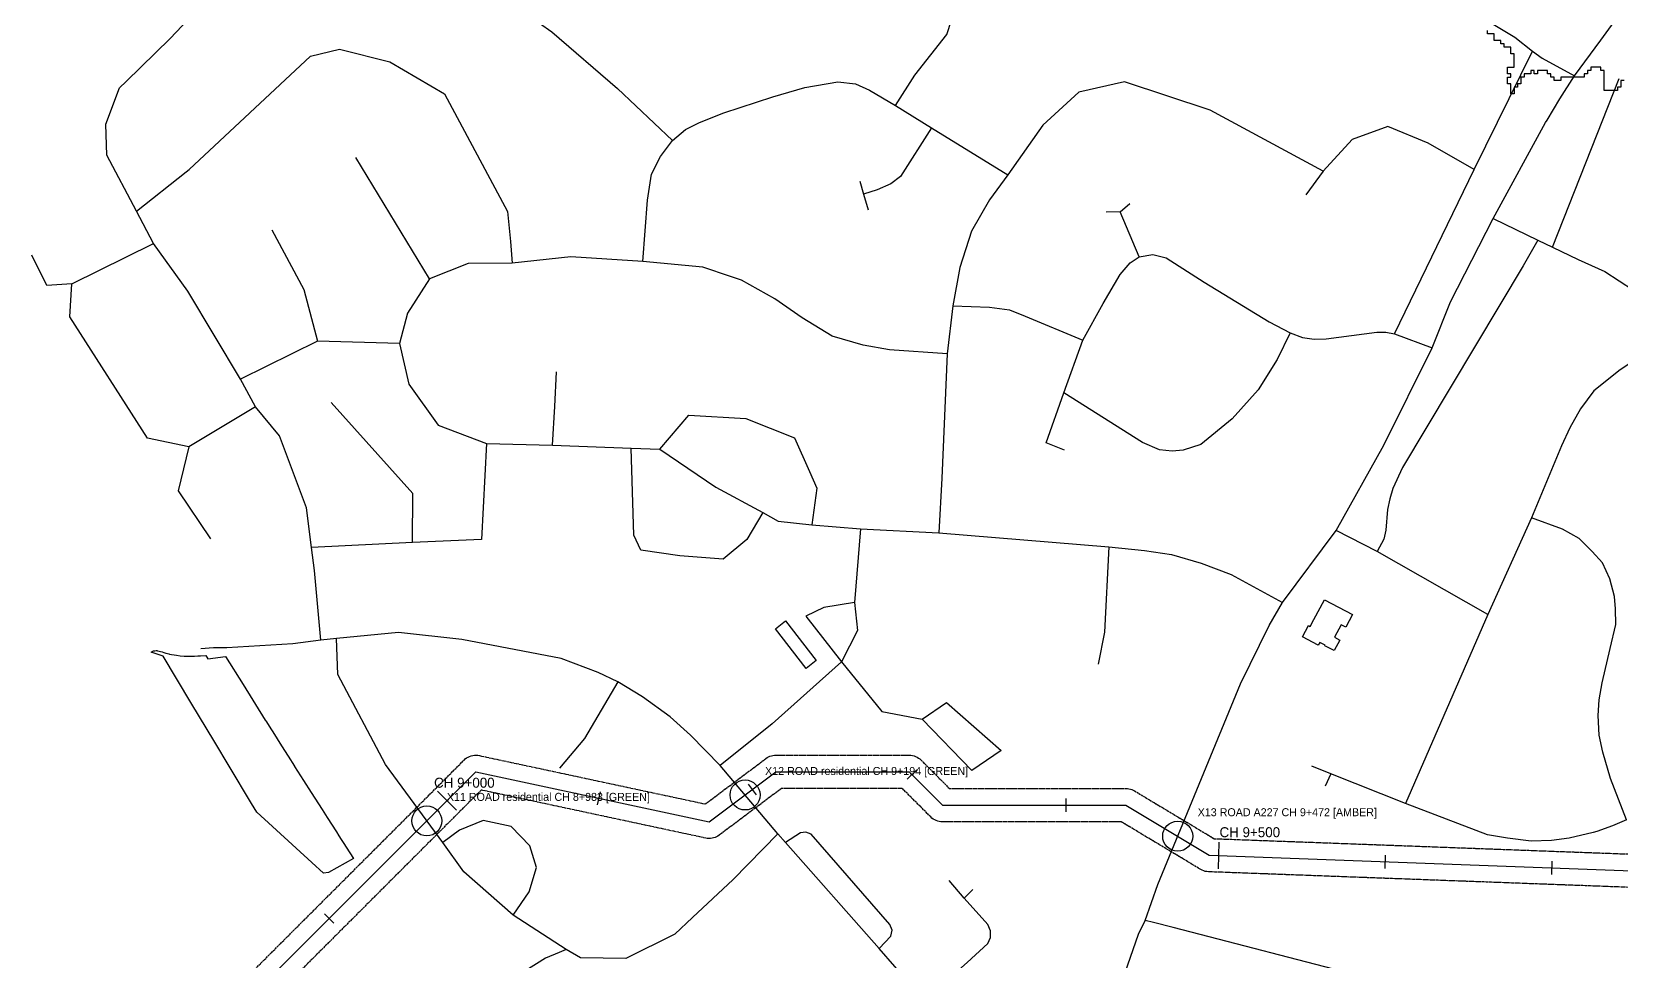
# Model space of a CAD drawing. Header units: metres. Extents: x 553506 to 563855, y 142925 to 150243.
# Drawn here: x 558719 to 559672, y 148571 to 149129 of the extents above; entities that cross this region are included whole.
import ezdxf

# ---------------------------------------------------------------- set-up
doc = ezdxf.new("R2010")
doc.units = ezdxf.units.M
doc.linetypes.add('DASHED', pattern=[1.524, 1.27, -0.254])
for name, color, linetype in [('C-ANCIENT_WOODLAND', 94, 'Continuous'), ('C-BUILDINGS', 8, 'Continuous'), ('C-FLOOD_ZONE_3', 150, 'Continuous'), ('C-ROADS', 33, 'Continuous'), ('E-132KV-UGC-CHAINAGE', 7, 'Continuous'), ('E-132KV-UGC-CROSSINGS', 6, 'Continuous'), ('E-132KV-UGC-ROUTE', 1, 'Continuous'), ('E-132KV-UGC-SWATHE', 4, 'DASHED')]:
    doc.layers.add(name, color=color, linetype=linetype)

msp = doc.modelspace()

# ---------------------------------------------------------------- linework, layer by layer
at = {"layer": 'C-ANCIENT_WOODLAND'}
msp.add_lwpolyline([(558893.6447, 148624.2205), (558886.4968, 148630.5275), (558853.6667, 148660.7051), (558850.407, 148666.0727), (558836.9016, 148688.4663), (558828.3515, 148702.7222), (558814.0051, 148726.6153), (558797.3583, 148754.5174), (558790.2016, 148756.8167), (558791.5043, 148757.6165), (558792.3536, 148757.7164), (558793.2028, 148757.7664), (558793.5409, 148757.7464), (558794.0026, 148757.7164), (558794.9508, 148757.5165), (558795.8082, 148757.2666), (558796.707, 148756.9667), (558797.8035, 148756.6667), (558798.9084, 148756.3168), (558800.005, 148756.0169), (558800.7058, 148755.817), (558801.1016, 148755.667), (558802.4043, 148755.3671), (558803.9049, 148755.1672), (558805.3066, 148754.9672), (558807.6069, 148754.7173), (558810.0062, 148754.5174), (558812.3561, 148754.4174), (558814.3019, 148754.4174), (558816.2065, 148754.4674), (558818.2018, 148754.5673), (558819.8014, 148754.6173), (558822.9015, 148754.7673), (558824.1053, 148752.8678), (558834.8074, 148754.2174), (558845.3033, 148737.3723), (558858.6521, 148716.0684), (558858.9077, 148715.6685), (558862.3047, 148710.32), (558863.1539, 148708.9704), (558868.406, 148700.5728), (558872.3059, 148694.4146), (558876.1069, 148688.4663), (558876.2058, 148688.2663), (558881.6064, 148679.7687), (558886.1576, 148672.6208), (558890.5028, 148665.7728), (558892.7042, 148662.4137), (558895.7549, 148657.5651), (558901.3533, 148649.0176), (558902.8044, 148646.6882), (558904.272, 148644.3389), (558905.0058, 148643.1692), (558905.7232, 148642.0395), (558907.1825, 148639.7602), (558911.5606, 148632.9108), (558896.5879, 148624.641), (558893.6447, 148624.2205)], close=True, dxfattribs=at)
at = {"layer": 'C-BUILDINGS'}
for points in [[(559499.8442, 148757.7637), (559494.364, 148760.6876), (559494.5027, 148760.9479), (559491.2902, 148762.6512), (559490.3783, 148760.9534), (559480.9463, 148765.9805), (559484.6065, 148772.8167), (559485.5449, 148772.3116), (559487.8043, 148776.5332), (559494.1495, 148788.2944), (559510.8882, 148779.3761), (559506.8643, 148771.872), (559504.1424, 148773.3122), (559500.1053, 148765.7854), (559503.2468, 148764.1133), (559499.8442, 148757.7637)], [(559189.2082, 148751.763), (559183.1246, 148747.1002), (559164.7782, 148770.9171), (559170.8548, 148775.5797), (559189.2082, 148751.763)]]:
    msp.add_lwpolyline(points, close=True, dxfattribs=at)
at = {"layer": 'C-FLOOD_ZONE_3'}
msp.add_lwpolyline([(559674, 149100), (559672, 149100), (559672, 149098), (559672, 149096), (559670, 149096), (559670, 149094), (559662, 149094), (559662, 149106), (559660, 149106), (559660, 149108), (559654, 149108), (559654, 149106), (559652, 149106), (559652, 149104), (559650, 149104), (559650, 149102), (559636, 149102), (559636, 149100), (559632, 149100), (559632, 149102), (559630, 149102), (559630, 149104), (559628, 149104), (559628, 149106), (559622, 149106), (559622, 149104), (559620, 149104), (559620, 149106), (559618, 149106), (559618, 149104), (559614, 149104), (559614, 149102), (559612, 149102), (559612, 149098), (559610, 149098), (559610, 149096), (559608, 149096), (559608, 149092), (559606, 149092), (559606, 149098), (559604, 149098), (559604, 149100), (559604, 149102), (559606, 149102), (559606, 149104), (559604, 149104), (559604, 149108), (559608, 149108), (559608, 149116), (559606, 149116), (559606, 149120), (559602, 149120), (559602, 149122), (559600, 149122), (559600, 149124), (559596, 149124), (559596, 149128), (559594, 149128), (559592, 149128), (559592, 149130)], dxfattribs=at)
at = {"layer": 'C-ROADS'}
for points in [[(558800.3544, 149260.3222), (558812.6859, 149230.1966), (558852.9576, 149208.1032), (558912.4365, 149186.0147), (558973.0546, 149165.754), (558998.709, 149150.9889), (559008.0272, 149144.6329), (559023.1154, 149134.3265), (559030.5771, 149129.2375), (559070.0268, 149095.1556), (559103.004, 149064.0231)], [(559172.8346, 149262.2858), (559237.8909, 149253.5295), (559270.9118, 149252.762), (559305.8201, 149249.0592), (559350.5891, 149256.4365), (559384.1666, 149256.8779), (559424.4912, 149252.7431), (559465.5393, 149244.4462), (559503.0541, 149234.2479), (559532.2317, 149221.9878), (559550.9183, 149199.83), (559567.5188, 149167.4346), (559570.7374, 149160.3558), (559580.2888, 149142.7001), (559608.412, 149125.9333), (559618.9761, 149117.5247), (559624.785, 149113.4648), (559644.1252, 149102.6802)], [(559659.878, 149124.0944), (559673.4109, 149142.4902), (559733.0378, 149222.0658)], [(558843.8612, 148920.615), (558812.2252, 148973.4938), (558791.5433, 149002.1702), (558781.3386, 149021.599), (558763.5049, 149055.1495), (558762.9317, 149073.6853), (558771.2603, 149095.4791), (558775.2427, 149099.3753), (558801.5373, 149125.1418), (558808.8102, 149132.7013), (558830.0127, 149154.7378), (558846.078, 149178.5742), (558852.9576, 149208.1032)], [(559236.6761, 149084.929), (559248.4264, 149103.157), (559267.5951, 149127.6142), (559275.8105, 149152.9894), (559274.22, 149165.5057)], [(559627.7768, 149076.1388), (559635.3191, 149088.9391), (559644.1252, 149102.6802), (559659.878, 149124.0944)], [(558781.3386, 149021.599), (558811.2252, 149045.1393), (558812.9653, 149046.5065), (558885.8505, 149114.5838), (558903.1197, 149118.7132), (558933.3494, 149111.2681), (558966.2324, 149091.9518), (559003.9205, 149021.3088), (559005.677, 149003.4107), (559006.6849, 148990.2752)], [(559536.1634, 148947.901), (559583.8807, 149046.4818), (559618.9761, 149117.5247)], [(559085.155, 148991.3037), (559087.9781, 149028.0976), (559090.2862, 149043.84), (559095.7948, 149054.4172), (559103.004, 149064.0231), (559110.685, 149070.583), (559119.2435, 149074.7659), (559133.7186, 149080.646), (559163.1746, 149090.0623), (559182.4159, 149095.7341), (559202.2035, 149099.1191), (559212.7223, 149098.0095), (559221.2343, 149094.2222), (559236.6761, 149084.929), (559258.3531, 149071.5665), (559304.2298, 149043.2952)], [(559493.3185, 149045.4596), (559425.5847, 149082.255), (559374.0622, 149099.1978), (559346.6606, 149092.9604), (559325.0764, 149073.147), (559304.2298, 149043.2952), (559293.2492, 149028.4188), (559282.404, 149009.6289), (559275.4281, 148987.7759), (559271.1598, 148964.7158), (559267.6699, 148935.9368), (559264.4578, 148861.2444), (559262.6835, 148828.5341)], [(559630.8481, 148999.8382), (559670.9088, 149101.1313)], [(559626.7705, 149074.7831), (559627.7768, 149076.1388)], [(559258.3531, 149071.5665), (559239.7601, 149042.2857), (559233.9403, 149037.9204), (559225.6652, 149034.2914), (559217.617, 149031.6822)], [(559583.8807, 149046.4818), (559556.3853, 149062.3778), (559532.0783, 149072.3963), (559510.7238, 149064.554), (559493.3185, 149045.4596), (559482.9567, 149031.3811)], [(559529.7376, 148881.1553), (559558.6919, 148939.5747), (559569.8356, 148967.1783), (559595.3279, 149017.0872), (559626.7705, 149074.7831)], [(558957.1783, 148980.9624), (558912.9295, 149053.7956)], [(559215.3507, 149039.6255), (559217.617, 149031.6822), (559220.3074, 149022.2384)], [(559371.5249, 149021.0648), (559363.0804, 149020.8694)], [(559371.5249, 149021.0648), (559377.3763, 149026.2104)], [(559382.9757, 148994.2187), (559371.5249, 149021.0648)], [(558862.6759, 149010.3586), (558881.7858, 148974.4439), (558889.9402, 148943.5882)], [(559595.3279, 149017.0872), (559622.098, 149004.0738), (559630.8481, 148999.8382), (559646.3352, 148992.4954), (559662.344, 148985.2356), (559679.4665, 148974.0816)], [(558852.7657, 148904.14), (558812.7146, 148880.1626), (558787.9557, 148885.3847), (558741.3068, 148958.134), (558742.4986, 148977.9152), (558791.5433, 149002.1702)], [(559622.098, 149004.0738), (559613.3704, 148988.6991), (559541.0306, 148867.7496), (559535.0509, 148855.0315), (559533.368, 148848.9022), (559531.9759, 148842.4147), (559530.8576, 148830.0369), (559529.7145, 148824.7591), (559525.8324, 148817.1926)], [(558742.4986, 148977.9152), (558727.5315, 148976.8515), (558718.5648, 148995.1278)], [(559267.6699, 148935.9368), (559233.1113, 148938.215), (559217.4225, 148941.0341), (559198.721, 148946.5645), (559180.7091, 148957.5811), (559164.3175, 148968.8707), (559144.3772, 148980.0948), (559137.7516, 148982.3269), (559121.2653, 148987.8817), (559085.155, 148991.3037), (559042.0654, 148994.1647), (559006.6849, 148990.2752), (558980.2913, 148990.0589), (558957.1783, 148980.9624), (558944.0226, 148960.2208), (558939.1799, 148942.1184)], [(559338.1395, 148878.1218), (559327.1049, 148882.543), (559337.6618, 148912.4317), (559349.1037, 148944.2066), (559361.3054, 148966.1329), (559371.5076, 148983.5675), (559377.4732, 148990.4417), (559382.9757, 148994.2187), (559391.2056, 148995.4758), (559399.2193, 148993.5654), (559421.861, 148978.8757), (559460.8816, 148955.1341), (559473.4674, 148948.4798), (559480.9753, 148945.7524), (559488.0324, 148944.7139), (559495.0811, 148944.8439), (559525.4724, 148948.9156), (559530.9537, 148948.8744), (559536.1634, 148947.901), (559558.6919, 148939.5747)], [(559271.1598, 148964.7158), (559293.099, 148963.8716), (559305.1518, 148962.2199), (559314.5415, 148958.5379), (559349.1037, 148944.2066)], [(558939.1799, 148942.1184), (558889.9402, 148943.5882), (558843.8612, 148920.615)], [(558939.1799, 148942.1184), (558944.736, 148917.7601), (558962.2938, 148893.1723), (558991.435, 148882.0989), (559031.0124, 148881.1765), (559078.1337, 148879.2973), (559095.3322, 148878.7394), (559129.0412, 148855.8436), (559157.0822, 148840.5967), (559166.396, 148835.5319), (559186.6031, 148833.3091), (559215.7786, 148830.8525), (559262.6835, 148828.5341), (559364.7646, 148820.004), (559386.1699, 148817.9193), (559402.3872, 148815.4288), (559420.2366, 148810.3512), (559438.2377, 148803.5422), (559468.903, 148786.6643)], [(559473.4674, 148948.4798), (559465.776, 148932.581), (559454.328, 148914.3063), (559438.8219, 148896.8293), (559419.8598, 148881.471), (559409.3169, 148878.1609), (559402.6864, 148877.3874), (559395.1603, 148878.2222), (559384.875, 148882.5997), (559337.6618, 148912.4317)], [(559701.0331, 148944.323), (559687.6699, 148936.8621), (559671.6297, 148926.2461), (559655.7138, 148913.6529), (559647.7491, 148902.9653), (559641.3004, 148891.4011), (559636.4163, 148880.7759), (559618.3782, 148837.5094), (559592.072, 148779.3501), (559542.8199, 148665.9634)], [(559031.0124, 148881.1765), (559032.3124, 148904.2), (559033.426, 148925.1142)], [(558891.8938, 148764.1347), (558888.2037, 148805.9023), (558886.4565, 148819.6715), (558883.4419, 148843.4519), (558867.1054, 148886.6312), (558852.7657, 148904.14), (558843.8612, 148920.615)], [(558947.0114, 148822.5809), (558947.2675, 148852.0162), (558898.175, 148906.7472)], [(559095.3322, 148878.7394), (559112.7027, 148899.0222), (559146.9571, 148897.0899), (559176.117, 148885.4282), (559185.2432, 148865.2209), (559189.653, 148855.3296), (559186.6031, 148833.3091)], [(558812.7146, 148880.1626), (558806.3356, 148853.632), (558825.817, 148824.9185)], [(558991.435, 148882.0989), (558988.4215, 148824.5641), (558947.0114, 148822.5809), (558886.4565, 148819.6715)], [(559157.0822, 148840.5967), (559147.5988, 148824.5205), (559133.4006, 148812.6166), (559107.2873, 148814.6009), (559083.924, 148818.073), (559079.7212, 148827.1583), (559078.9167, 148853.1217), (559078.1337, 148879.2973)], [(559468.903, 148786.6643), (559501.1122, 148829.903), (559529.7376, 148881.1553)], [(559675.2959, 148656.18), (559665.701, 148681.0465), (559661.0779, 148696.8631), (559659.0196, 148707.0832), (559658.3381, 148718.8821), (559658.9755, 148728.2845), (559660.7758, 148738.5021), (559665.47, 148759.0604), (559668.8875, 148773.4687), (559668.7203, 148782.8906), (559668.2288, 148790.1543), (559665.3019, 148800.8816), (559660.9022, 148810.4168), (559654.6487, 148817.301), (559646.8955, 148824.9844), (559637.0209, 148830.7544), (559618.3782, 148837.5094)], [(559215.7786, 148830.8525), (559212.1802, 148786.6219), (559213.8933, 148769.9245), (559204.2793, 148751.0728), (559162.8345, 148713.8828), (559131.5391, 148688.8611)], [(559592.072, 148779.3501), (559525.8324, 148817.1926), (559501.1122, 148829.903)], [(559364.7646, 148820.004), (559362.1933, 148768.8489), (559358.3703, 148749.6869)], [(559212.1802, 148786.6219), (559193.6717, 148783.6551), (559183.0306, 148778.5393), (559204.2793, 148751.0728), (559228.6051, 148721.3088), (559252.7462, 148716.6707)], [(559394.0804, 148617.3585), (559443.8147, 148737.8483), (559460.916, 148772.8489), (559468.903, 148786.6643)], [(558891.8938, 148764.1347), (558875.1682, 148761.8252), (558835.6446, 148759.4004), (558827.5056, 148759.4825), (558820.0647, 148758.9185)], [(559166.1332, 148647.8288), (559131.5391, 148688.8611), (559113.775, 148706.9754), (559101.5353, 148718.0265), (559085.0534, 148729.9591), (559070.254, 148739.0278), (559058.3202, 148744.7239), (559036.2324, 148753.0438), (558976.4804, 148764.3601), (558938.5548, 148768.5728), (558901.3583, 148765.0398), (558891.8938, 148764.1347)], [(559039.2368, 148578.4085), (559007.2975, 148598.9669), (558977.7971, 148624.9767), (558965.1534, 148642.5377), (558930.8086, 148689.3442), (558902.1365, 148743.5052), (558901.3583, 148765.0398)], [(559070.254, 148739.0278), (559050.2114, 148705.0172), (559035.1612, 148687.1995)], [(559252.7462, 148716.6707), (559267.436, 148726.698), (559300.1308, 148697.795), (559282.5006, 148685.8844), (559252.7462, 148716.6707)], [(559675.2959, 148656.18), (559666.93, 148652.5364), (559657.5467, 148649.2395), (559655.3143, 148648.647), (559640.9251, 148645.15), (559630.2781, 148643.8284), (559618.2112, 148643.431), (559604.0105, 148645.1154), (559591.9154, 148647.1992), (559542.8199, 148665.9634), (559497.899, 148683.7893), (559486.4761, 148688.3205)], [(559497.899, 148683.7893), (559494.5134, 148676.4385)], [(559007.2975, 148598.9669), (559017.0606, 148613.0369), (559021.4141, 148627.5293), (559017.4102, 148640.572), (559006.2505, 148652.191), (558989.3397, 148655.8522), (558975.1203, 148650.0251), (558965.1534, 148642.5377)], [(559166.1332, 148647.8288), (559139.3367, 148620.4089), (559114.9164, 148597.5036), (559104.3533, 148587.6046), (559075.0418, 148572.9733), (559047.7978, 148573.2868), (559039.2368, 148578.4085)], [(559348.8836, 148461.1717), (559335.1845, 148462.4495), (559329.8683, 148464.5885), (559324.3478, 148467.6782), (559295.0994, 148498.7805), (559254.1455, 148548.0401), (559245.8132, 148557.2755), (559226.8995, 148579.0712), (559170.8233, 148642.6541), (559166.1332, 148647.8288)], [(559226.8995, 148579.0712), (559234.0385, 148586.4491), (559234.6887, 148590.0531), (559233.3931, 148593.2851), (559186.162, 148647.5482), (559183.0266, 148648.7977), (559179.719, 148648.3835), (559170.8233, 148642.6541)], [(559254.1455, 148548.0401), (559279.6976, 148570.5026), (559292.2396, 148581.9548), (559293.8066, 148585.5204), (559293.7845, 148589.6156), (559292.1441, 148593.3711), (559277.968, 148609.1365), (559268.8984, 148619.8293)], [(559277.968, 148609.1365), (559283.1681, 148614.3397)], [(559382.5828, 148587.5852), (559386.4505, 148595.8523), (559394.0804, 148617.3585)], [(559655.9429, 148529.7317), (559610.9777, 148540.3876), (559607.2374, 148540.8501), (559515.8481, 148562.3403), (559403.2914, 148591.5336), (559391.4736, 148594.5948), (559386.4505, 148595.8523)], [(559362.4026, 148528.3152), (559367.7273, 148544.5966), (559368.8638, 148548.071), (559369.9995, 148551.3451), (559382.5828, 148587.5852)], [(559039.2368, 148578.4085), (559034.8751, 148576.5928), (559026.8004, 148573.2375), (558980.8964, 148544.2919), (558954.0653, 148519.5208), (558932.3207, 148485.3357), (558911.4054, 148443.9975), (558907.2179, 148424.1235), (558903.2544, 148389.3313), (558902.9735, 148386.8852), (558901.1446, 148368.2751), (558900.7087, 148343.7313), (558901.2807, 148316.4363), (558901.9767, 148283.3242), (558904.1512, 148251.6824), (558909.2927, 148225.8199), (558916.6438, 148188.8736), (558925.8009, 148147.5646), (558927.1848, 148133.1163)]]:
    msp.add_lwpolyline(points, dxfattribs=at)
at = {"layer": 'E-132KV-UGC-CHAINAGE'}
for p, q in [((559243.8309, 148680.5122), (559249.4878, 148686.1691)), ((559153.2773, 148671.208), (559148.4773, 148677.608)), ((558973.3503, 148662.0366), (558962.0366, 148673.3503)), ((559058.0103, 148665.2641), (559059.6865, 148673.0865)), ((559339.0624, 148661), (559339.0624, 148669)), ((559430.4529, 148626.7926), (559431.045, 148642.7816)), ((559530.5324, 148627.0887), (559530.8285, 148635.0832)), ((559630.4639, 148623.3875), (559630.76, 148631.382)), ((558899.8112, 148594.1544), (558894.1544, 148599.8112))]:
    msp.add_line(p, q, dxfattribs=at)
at = {"layer": 'E-132KV-UGC-CROSSINGS', "color": 3}
for centre in [(559146.5, 148671.12), (558955.58, 148655.58)]:
    msp.add_circle(centre, 9, dxfattribs=at)
at = {"layer": 'E-132KV-UGC-CROSSINGS', "color": 30}
msp.add_circle((559406.05, 148646.37), 9, dxfattribs=at)
at = {"layer": 'E-132KV-UGC-ROUTE'}
msp.add_lwpolyline([(558735, 148435), (558985, 148685), (559125, 148655), (559165, 148685), (559245, 148685), (559265, 148665), (559375, 148665), (559425, 148635), (559695, 148625), (559895, 148795), (559905, 149015), (559995, 149025), (560105, 148965), (560155, 149035), (560185, 149035), (560215, 149005), (560205, 148945), (560255, 148925), (560295, 148965), (560725, 148965), (560935, 149155), (561845, 149175)], dxfattribs=at)
at = {"layer": 'E-132KV-UGC-SWATHE'}
for points in [[(558730.8579, 148445), (558977.9289, 148692.0711), (558978.6675, 148692.7394), (558979.4688, 148693.331), (558980.3251, 148693.84), (558981.2277, 148694.2612), (558982.1678, 148694.5905), (558983.1359, 148694.8247), (558984.1226, 148694.9614), (558985.1179, 148694.9993), (558986.1121, 148694.938), (558987.0953, 148694.778), (559122.6428, 148665.7321), (559159, 148693), (559159.7597, 148693.517), (559160.5637, 148693.9621), (559161.4052, 148694.3315), (559162.277, 148694.6221), (559163.1718, 148694.8315), (559164.082, 148694.9578), (559165, 148695), (559245, 148695), (559245.9802, 148694.9518), (559246.9509, 148694.8079), (559247.9028, 148694.5694), (559248.8268, 148694.2388), (559249.714, 148693.8192), (559250.5557, 148693.3147), (559251.3439, 148692.7301), (559252.0711, 148692.0711), (559269.1421, 148675), (559375, 148675), (559375.8995, 148674.9595), (559376.7917, 148674.8382), (559377.6693, 148674.6371), (559378.5254, 148674.358), (559379.3528, 148674.0029), (559380.145, 148673.5749), (559427.9399, 148644.898), (559691.4854, 148635.137)], [(559694.6299, 148615.0069), (559424.6299, 148625.0069), (559423.6273, 148625.0947), (559422.6387, 148625.2828), (559421.674, 148625.5693), (559420.743, 148625.9514), (559419.855, 148626.4251), (559372.2302, 148655), (559265, 148655), (559264.0198, 148655.0482), (559263.0491, 148655.1921), (559262.0972, 148655.4306), (559261.1732, 148655.7612), (559260.286, 148656.1808), (559259.4443, 148656.6853), (559258.6561, 148657.2699), (559257.9289, 148657.9289), (559240.8579, 148675), (559168.3333, 148675), (559131, 148647), (559130.2145, 148646.4672), (559129.382, 148646.0112), (559128.51, 148645.6362), (559127.6064, 148645.3456), (559126.6793, 148645.142), (559125.737, 148645.0272), (559124.7882, 148645.0022), (559123.8412, 148645.0674), (559122.9047, 148645.222), (558988.2242, 148674.0821), (558742.0711, 148427.9289)]]:
    msp.add_lwpolyline(points, dxfattribs=at)

# ---------------------------------------------------------------- texts
at = {"layer": 'E-132KV-UGC-CHAINAGE'}
for s, p in [('CH 9+000', (558959.9153, 148675.4717)), ('CH 9+500', (559431.1561, 148645.7795))]:
    msp.add_text(s, height=6, dxfattribs=at).set_placement(p)
at = {"layer": 'E-132KV-UGC-CROSSINGS', "color": 3}
for s, p in [('X12 ROAD residential CH 9+194 [GREEN]', (559158.5, 148683.12)), ('X11 ROAD residential CH 8+983 [GREEN]', (558967.58, 148667.58))]:
    msp.add_text(s, height=4.8, dxfattribs=at).set_placement(p)
at = {"layer": 'E-132KV-UGC-CROSSINGS', "color": 30}
msp.add_text('X13 ROAD A227 CH 9+472 [AMBER]', height=4.8, dxfattribs=at).set_placement((559418.05, 148658.37))

doc.saveas('drawing.dxf')
